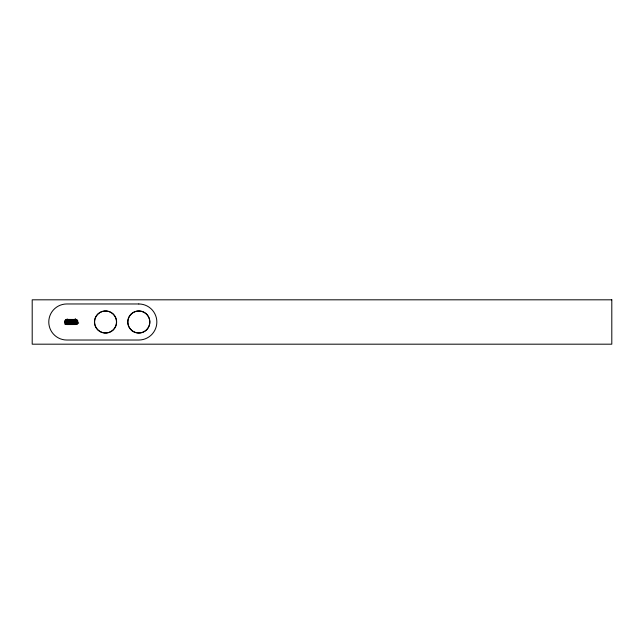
<?xml version="1.0" encoding="UTF-8"?>
<svg xmlns="http://www.w3.org/2000/svg" width="644" height="644" viewBox="0 0 644 644"><rect width="100%" height="100%" fill="white"/><g stroke="black" fill="none" stroke-linecap="round" stroke-linejoin="round"><path stroke-width="0.97" d="M77.087 322.789L76.998 323.224M77.731 323.449L77.884 323.377M69.987 319.77L69.85 320.189M68.047 322.483L74.567 322.483M68.328 324.222L69.987 324.222M74.293 319.77L74.149 320.189M74.43 322.346L74.567 321.509M72.627 324.222L74.293 324.222M75.106 320.326L75.517 318.941M68.047 321.509L74.43 321.654M76.733 322.958L78.697 322.958M64.883 324.206L76.716 324.206M66.815 319.432L76.121 319.464A2.085 2.085 0 0 1 77.803 321.155L77.803 322.845A2.085 2.085 0 0 1 76.121 324.536L66.815 324.56A2.077 2.077 0 0 1 64.875 323.191A4.846 4.846 0 0 1 64.746 321.501A2.077 2.077 0 0 1 66.815 319.432M72.627 319.77L72.764 320.189M68.328 319.77L68.465 320.189M77.505 323.811L77.505 321.509A1.731 1.731 0 0 0 75.775 319.77L66.847 319.77A1.731 1.731 0 0 0 65.108 321.509L65.108 322.491A1.731 1.731 0 0 0 66.847 324.222M77.087 323.811L77.087 321.509A1.32 1.32 0 0 0 75.775 320.189L66.847 320.189A1.32 1.32 0 0 0 65.527 321.509L65.527 324.173M75.106 318.941L75.106 320.607M74.036 323.811L74.036 324.222M68.578 323.811L68.578 324.222M68.192 321.654L68.192 322.346M67.201 318.941L67.201 320.326M65.527 322.491A1.32 1.32 0 0 0 66.847 323.811L75.775 323.811A1.32 1.32 0 0 0 77.087 322.491M77.505 322.491A1.731 1.731 0 0 1 75.775 324.222M611.8 299.814L32.2 299.814L32.2 344.186L611.8 344.186L611.8 299.814M138.814 303.976L66.815 303.968A18.024 18.024 0 0 0 48.783 322A18.024 18.024 0 0 0 66.815 340.024L138.814 340.024A18.024 18.024 0 0 0 156.838 322A18.024 18.024 0 0 0 138.814 303.976M75.775 319.979L66.847 319.979A1.521 1.521 0 0 0 65.318 321.509L65.318 322.491A1.521 1.521 0 0 0 66.847 324.013L75.775 324.013A1.521 1.521 0 0 0 77.296 322.491L77.296 321.509A1.521 1.521 0 0 0 75.775 319.979M75.815 321.509L66.799 321.509L66.799 322.483L75.815 322.483L75.815 321.509M68.884 321.855L66.662 322.137L68.884 321.855M75.952 321.855L73.738 322.137L75.952 321.855M133.34 331.483A10.956 10.956 0 0 0 149.77 322A10.956 10.956 0 0 0 133.34 312.509A10.956 10.956 0 0 0 133.34 331.483M100.062 331.483A10.956 10.956 0 0 0 116.492 322A10.956 10.956 0 0 0 100.062 312.509A10.956 10.956 0 0 0 100.062 331.483M99.989 331.604A11.093 11.093 0 0 0 116.628 322A11.093 11.093 0 0 0 99.989 312.388A11.093 11.093 0 0 0 99.989 331.604M132.06 330.799A11.093 11.093 0 0 0 149.81 323.449A11.093 11.093 0 0 0 134.572 311.752A11.093 11.093 0 0 0 132.06 330.799"/></g></svg>
